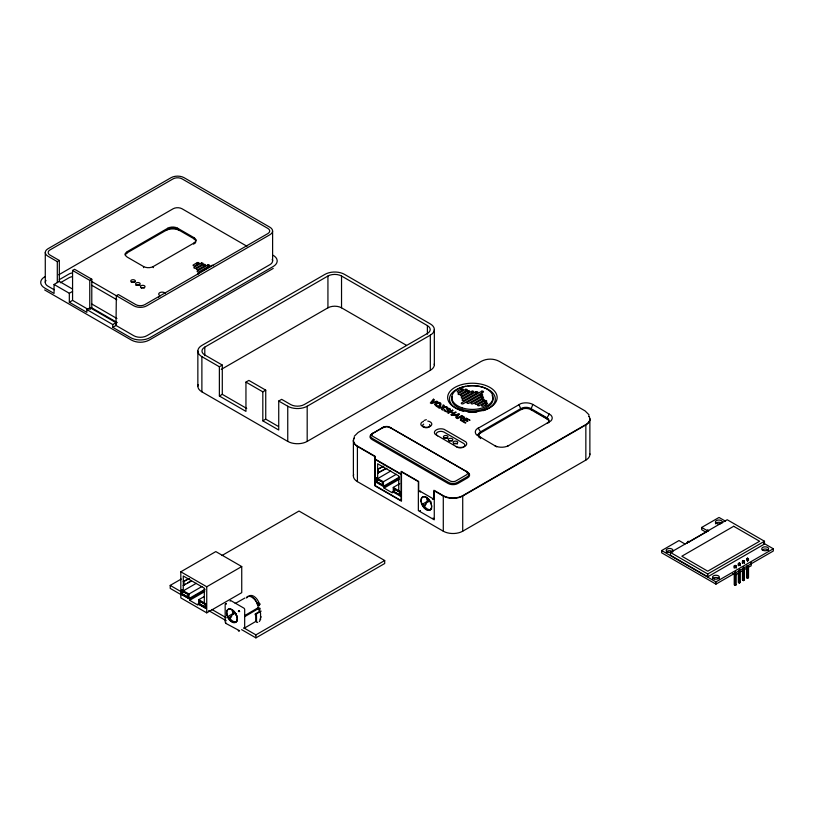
<?xml version="1.0" encoding="UTF-8"?>
<svg xmlns="http://www.w3.org/2000/svg" width="814" height="814" viewBox="0 0 814 814"><rect width="100%" height="100%" fill="white"/><g stroke="black" fill="none" stroke-linecap="round" stroke-linejoin="round"><path stroke-width="1.22" d="M239.224 611.019L239.692 611.64L238.848 611.019A1.19 0.692 -60 0 0 238.39 611.629L238.848 611.019M261.172 617.043L261.325 616.91M433.638 498.88L433.272 498.779A1.19 0.692 -60 0 0 432.804 499.389C433.73 498.199 433.893 499.674 433.547 498.697M687.108 543.284L687.525 541.829A5.26 3.032 60 0 1 687.799 541.514A2.177 1.252 60 0 1 688.135 541.33A1.618 0.936 60 0 1 688.654 541.452L689.132 541.91L708.577 530.677L708.099 530.219A1.618 0.936 60 0 0 707.58 530.107A2.177 1.252 60 0 0 707.244 530.301A5.26 3.032 60 0 0 706.959 530.606L706.694 531.145M687.27 543.345L687.647 542.032A4.925 2.849 60 0 1 687.942 541.697L688.145 541.575A1.404 0.814 60 0 1 688.675 541.646L689.132 541.91M239.133 610.948L238.878 611.121M244.668 627.787L244.027 628.133A1.19 0.692 60 0 0 244.668 627.787L244.688 609.564A1.19 0.692 60 0 0 243.844 608.109L230.983 600.681A1.19 0.692 60 0 0 230.138 601.17M261.202 611.182L260.877 611.121M428.49 500.864L428.296 500.091M226.038 623.371L225.977 623.412A1.19 0.692 -60 0 1 225.59 623.178L225.977 623.412M440.272 404.497C438.634 408.028 433.089 403.988 438.349 403.388A1.679 0.967 0 0 1 439.418 403.561L439.987 403.886M233.883 612.332L234.035 613.329M706.898 531.166L707.091 530.799A4.925 2.849 60 0 1 707.376 530.474M507.56 446.194L550.864 420.93A10.114 5.84 0 0 0 550.864 415.099L532.885 404.456L530.769 409.595L546.967 418.956A6.878 3.968 0 0 1 548.748 422.781M226.15 603.683L226.15 603.683A1.19 0.692 -60 0 0 225.692 604.303L226.15 603.469M420.563 491.442L420.563 491.442A1.19 0.692 -60 0 0 420.105 492.053L420.421 491.249M259.361 621.53L260.551 619.474L260.551 613.318A1.028 0.6 60 0 0 259.819 612.057M259.198 604.171L257.56 604.497M259.167 608.496L258.191 609.055M354.243 436.314L358.191 432.417L481.288 361.345C486.762 358.394 493.762 358.394 499.247 361.345L585.073 410.897L589.021 414.804M549.389 413.99L546.967 417.826A6.878 3.968 0 0 1 546.967 423.443M238.482 630.677L238.288 630.514A1.19 0.692 -60 0 0 238.675 630.738L239.56 630.728L225.824 623.382M433.781 518.559L432.702 518.264A1.19 0.692 -60 0 0 433.089 518.498L433.811 518.508L433.089 518.498M238.675 630.738L239.397 630.758M225.804 603.469L225.427 603.846L226.007 603.5M420.451 510.877L420.39 511.161A1.19 0.692 -60 0 1 420.004 510.938L420.38 510.754M183.415 590.781L181.563 589.896L181.563 594.413L189.621 599.073L204.752 590.343M377.828 478.53L375.976 477.655L375.976 482.173L384.045 486.823L399.165 478.093M373.514 432.855L372.7 433.465A4.803 2.768 0 0 0 372.7 436.233L450.6 481.216A4.803 2.768 0 0 0 455.402 481.216L466.88 474.593A4.803 2.768 0 0 0 466.88 471.815L466.056 471.204M424.165 420.431L426.322 419.668M532.885 404.456L530.962 403.612A10.114 5.84 0 0 0 520.848 403.612L476.648 429.131A10.114 5.84 0 0 0 476.648 434.961L496.744 446.825M273.239 268.427L149.298 340.038C143.813 342.989 136.813 342.989 131.339 340.038L44.648 289.947M249.125 596.092A8.466 4.894 60 0 1 259.269 603.622L257.519 604.649A8.496 4.904 60 0 0 252.157 597.334M244.831 615.537L258.252 607.651L259.147 608.16L259.147 611.66L255.128 614.021L255.128 614.774L258.14 613.003M244.688 616.656L259.147 608.16M244.393 628.133L255.83 621.418M91.799 281.552L133.832 305.82A9.168 5.291 0 0 0 146.795 305.82L269.922 234.727A9.168 5.291 0 0 0 269.922 227.248L184.056 177.676A9.168 5.291 0 0 0 171.093 177.676L47.965 248.758A9.168 5.291 0 0 0 47.965 256.247L57.306 261.64L59.33 260.47L59.33 281.42L72.405 288.97M58.781 274.786L173.117 208.771A6.309 3.643 0 0 1 182.031 208.771L246.988 246.276M87.902 309.228L72.568 300.376L72.568 270.452L74.593 269.281L91.789 279.212L91.789 307.855L117.297 322.588M59.31 279.629L69.027 274.023A6.878 3.968 0 0 1 72.11 272.995M44.729 276.821A13.746 7.937 0 0 0 44.729 288.044L54.06 293.437L54.06 284.462L59.33 281.42M60.389 282.753L69.027 277.757A6.878 3.968 0 0 1 72.11 276.729M193.783 243.152L153.276 266.534A6.878 3.968 0 0 1 143.559 266.534L127.35 257.183A6.878 3.968 0 0 1 127.35 251.567L167.857 228.185A6.878 3.968 0 0 1 177.574 228.185L193.783 237.535A6.878 3.968 0 0 1 193.783 243.152L193.783 244.271M124.939 254.09L167.857 229.304A6.878 3.968 0 0 1 177.574 229.304L196.194 240.059M72.568 270.452L89.764 280.382L91.789 279.212M54.06 284.462L69.322 293.274L72.568 291.402M69.322 293.274L69.322 302.248L72.568 300.376M69.322 302.248L86.854 312.373L86.854 309.585L90.089 307.723L90.089 309.218M91.789 307.855L89.764 309.025L89.764 280.382M197.364 262.566L193.213 264.967A1.15 0.661 0 0 0 194.77 265.873L198.921 263.471A1.15 0.661 0 0 0 197.364 262.566L197.364 265.069M201.414 263.034L194.017 267.307A1.15 0.661 0 0 0 195.584 268.213L202.981 263.94A1.15 0.661 0 0 0 201.414 263.034L201.414 265.537M203.846 264.438L196.449 268.712A1.15 0.661 0 0 0 198.016 269.617L205.403 265.344A1.15 0.661 0 0 0 203.846 264.438L203.846 266.931M207.896 264.906L197.263 271.052A1.15 0.661 0 0 0 198.82 271.947L209.452 265.812A1.15 0.661 0 0 0 207.896 264.906L207.896 267.399M86.854 309.585L112.77 324.552L116.015 322.68L116.015 325.468L133.832 335.755A9.168 5.291 0 0 0 146.795 335.755L269.922 264.662A9.168 5.291 0 0 0 272.212 259.391M112.77 324.552L112.77 327.33L116.015 325.468M204.792 355.677L204.792 347.11L327.93 276.027A9.626 5.556 0 0 1 341.534 276.027L427.401 325.6L427.401 334.167M198.117 384.666A13.746 7.937 0 0 0 201.882 391.829L287.749 441.402A13.746 7.937 0 0 0 307.183 441.402L430.321 370.309L430.321 335.144A13.746 7.937 0 0 0 430.321 323.921L344.454 274.338A13.746 7.937 0 0 0 325.01 274.338L201.882 345.431A13.746 7.937 0 0 0 201.882 356.654L219.373 366.758L222.293 365.069L222.293 394.352L246.734 408.465M221.286 369.393L327.93 307.824A9.626 5.556 0 0 1 341.534 307.824L406.481 345.329M219.373 366.758L219.373 396.031L222.293 394.352M219.373 396.031L245.95 411.375L245.95 382.102L248.86 380.413L265.74 390.16L265.74 419.149L278.469 426.505M245.95 382.102L262.82 391.839L265.74 390.16M262.82 391.839L262.82 420.838L278.734 430.026L278.734 401.027L281.654 399.338L290.659 404.548A9.626 5.556 0 0 0 304.273 404.548L427.401 333.455A9.626 5.556 0 0 0 427.401 325.6M262.82 420.838L265.74 419.149M278.734 401.027L287.749 406.227A13.746 7.937 0 0 0 307.183 406.227L430.321 335.144M461.538 388.858L457.387 391.249A1.15 0.661 0 0 0 458.954 392.155L463.105 389.753A1.15 0.661 0 0 0 461.538 388.858L461.538 391.351M465.598 389.316L458.201 393.589A1.15 0.661 0 0 0 459.768 394.495L467.155 390.221A1.15 0.661 0 0 0 465.598 389.316L465.598 391.819M468.019 390.72L460.632 394.994A1.15 0.661 0 0 0 462.199 395.899L469.586 391.626A1.15 0.661 0 0 0 468.019 390.72L468.019 393.223M472.069 391.188L461.436 397.334A1.15 0.661 0 0 0 463.003 398.229L473.636 392.094A1.15 0.661 0 0 0 472.069 391.188L472.069 393.681M476.129 391.656L462.25 399.664A1.15 0.661 0 0 0 463.817 400.569L477.686 392.562A1.15 0.661 0 0 0 476.129 391.656L476.129 394.149M481.796 391.188L461.436 402.94A1.15 0.661 0 0 0 463.003 403.846L483.363 392.094A1.15 0.661 0 0 0 481.796 391.188L481.796 393.681M480.982 394.464L467.114 402.472A1.15 0.661 0 0 0 468.681 403.378L482.549 395.37A1.15 0.661 0 0 0 480.982 394.464L480.982 396.957M481.796 396.805L471.164 402.94A1.15 0.661 0 0 0 472.731 403.846L483.363 397.71A1.15 0.661 0 0 0 481.796 396.805L481.796 399.298M180.82 571.794L215.812 551.587L241.738 566.554L241.738 592.653L206.736 612.85L180.82 597.893L180.82 571.794L206.736 586.762L241.738 566.554M482.6 399.145L475.213 403.408A1.15 0.661 0 0 0 476.78 404.314L484.167 400.05A1.15 0.661 0 0 0 482.6 399.145L482.6 401.638M485.032 400.549L477.645 404.812A1.15 0.661 0 0 0 479.212 405.718L486.599 401.444A1.15 0.661 0 0 0 485.032 400.549L485.032 403.042M485.846 402.879L481.695 405.28A1.15 0.661 0 0 0 483.262 406.186L487.413 403.785A1.15 0.661 0 0 0 485.846 402.879L485.846 405.382M181.196 594.739L170.207 588.39L170.207 585.398L181.217 579.049M221.947 555.524L299.003 511.039L384.707 560.52L384.707 563.512L255.911 637.871L241.626 629.629M191.453 581.094L183.333 585.408L183.333 581.664L188.645 578.5M383.73 466.341L377.665 469.363L383.068 466.249M189.316 578.581L183.333 581.664L183.252 575.997L204.314 588.156L204.314 603.032L205.993 604.008L198.85 599.643L204.222 596.55M185.409 584.106L183.252 585.358L183.252 590.872L196.286 583.292M187.566 582.865L190.812 580.993M386.935 468.233L377.665 473.107L385.226 468.742M181.563 589.896L189.031 593.976L201.913 586.538M375.976 477.655L383.445 481.725L396.326 474.287M182.295 591.178L188.288 594.393L188.126 597.354L182.295 593.986L182.295 591.178L188.288 594.393M376.709 478.927L382.712 482.153L382.549 485.113L376.709 481.746L376.709 478.927L382.712 482.153M390.71 471.052L377.665 478.632L377.665 463.756L398.728 475.915L398.728 490.791L400.417 491.758L393.264 487.403L399.705 483.679M181.563 594.413L189.031 598.534L205.128 589.244M182.295 593.986L188.288 597.262M375.976 482.173L376.139 477.564M376.709 481.746L382.712 485.022M399.542 476.994L383.445 486.294L383.445 481.725M189.621 599.073L189.621 600.305L204.752 591.575M384.045 486.823L384.045 488.064L399.165 479.334M477.706 434.615L523.066 408.425M199.43 601.017L205.423 604.334L205.26 607.244L199.43 603.876L199.43 601.017L205.26 604.436L205.26 607.244M393.844 488.766L399.837 492.094L399.674 495.004L393.844 491.636L393.844 488.766L399.674 492.185L399.674 495.004M199.43 603.876L205.423 607.152M393.844 491.636L399.837 494.902M189.621 600.305L197.934 605.097L197.934 603.866L205.993 608.516L206.156 603.917M400.569 491.666L400.417 496.275L400.417 491.758M423.005 506.227L423.005 503.846L427.513 501.251L427.014 499.908A7.387 4.263 60 0 1 426.607 497.323M257.397 604.578L259.269 603.622M353.652 439.285A13.746 7.937 0 0 0 357.407 446.448L374.908 456.552L374.908 485.826L401.475 501.17L401.475 471.896L418.355 481.634L418.355 510.632L434.269 519.82L434.269 490.822L443.284 496.021A13.746 7.937 0 0 0 462.718 496.021L585.846 424.939A13.746 7.937 0 0 0 589.814 418.549M243.824 627.899L255.911 634.879L384.707 560.52M353.652 474.46A13.746 7.937 0 0 0 357.407 481.623L443.284 531.196A13.746 7.937 0 0 0 462.718 531.196L585.846 460.103A13.746 7.937 0 0 0 589.814 453.713M763.532 543.141L773.3 548.778L773.3 551.027L715.944 584.137L661.67 552.808L661.67 550.559L679.008 540.547L684.981 543.996M705.667 532L701.688 529.7L701.688 527.452L719.027 517.45L725.539 521.204M670.502 552.472L727.207 519.739L764.468 541.249L764.468 544.057L707.763 576.79L670.502 555.28L670.502 552.472L707.763 573.992L764.468 541.249M734.238 568.152L734.238 565.903L735.215 565.343L736.182 565.903L736.182 568.152M738.349 565.781L738.349 563.532L739.326 562.973L740.302 563.532L740.302 565.781M742.47 563.4L742.47 561.151L743.436 560.592L744.413 561.151L744.413 563.4M734.889 565.537L735.53 565.537M739 563.156L739.651 563.156M743.121 560.785L743.762 560.785M747.232 558.404L747.883 558.404M734.238 565.903L735.215 566.473L736.182 565.903M738.349 563.532L739.326 564.092L740.302 563.532M742.47 561.151L743.436 561.721L744.413 561.151M661.67 550.559L715.944 581.898L773.3 548.778M732.641 573.717L735.5 574.908L738.807 572.995L738.807 570.156M738.807 572.527L742.917 570.624L742.917 567.785M742.917 570.156L747.038 568.243L747.038 565.404M747.038 567.775L751.149 565.872L751.149 562.311M734.889 585.174L735.53 585.174M739 582.804L739.651 582.804M743.121 580.423L743.762 580.423M734.238 574.023L734.238 584.798L735.215 585.368L736.182 584.798L736.182 574.023M738.349 572.853L738.349 582.427L739.326 582.987L740.302 582.427L740.302 571.652M742.47 570.472L742.47 580.046L743.436 580.616L744.413 580.046L744.413 568.08M746.58 568.101L746.58 577.675L747.557 578.235L748.524 577.675L748.524 565.699M235.185 603.5L244.963 597.985M226.007 603.693L226.241 603.51M165.741 230.535L167.664 229.68A10.114 5.84 0 0 1 177.767 229.68L179.701 230.535M508.587 445.604L506.654 446.459A10.114 5.84 0 0 1 496.55 446.459L494.627 445.604M225.987 623.178L226.15 623.178M589.814 418.172A13.746 7.937 0 0 1 585.846 424.562L462.718 495.655A13.746 7.937 0 0 1 443.284 495.655L433.943 490.262L433.943 499.236L433.526 498.901M377.665 469.363L378.398 469.413L378.398 473.158L377.665 473.107M183.333 581.664L183.984 581.664L183.984 585.408L183.333 585.408M455.84 446.408L457.071 446.957A6.431 3.714 0 0 0 464.835 446.367A6.431 3.714 0 0 0 465.862 441.88L444.068 429.293A6.431 3.714 0 0 0 436.304 429.884A6.431 3.714 0 0 0 435.276 434.371L457.051 447.11M530.626 409.055L532.794 410.297M534.951 411.548L537.108 412.79M539.275 414.041L547.914 419.027M701.688 527.452L707.661 530.901M747.883 578.052L746.58 577.675M739.326 581.868L740.302 582.427M735.215 584.238L736.182 584.798M59.33 260.47L49.99 255.077A6.309 3.643 0 0 1 49.99 249.929L173.117 178.846A6.309 3.643 0 0 1 182.031 178.846L267.877 228.429A6.309 3.643 0 0 1 267.877 233.577L144.77 304.65A6.309 3.643 0 0 1 135.857 304.65L118.356 294.546L116.341 295.716L116.015 324.176M91.799 285.297L116.819 299.745M222.293 365.069L204.792 354.975A9.626 5.556 0 0 1 204.792 347.11M433.943 499.236L418.681 490.425L418.681 481.45L401.16 471.337L401.16 474.114L375.234 459.147L375.234 456.369L357.407 446.072A13.746 7.937 0 0 1 353.652 438.919M91.941 304.08L116.962 318.528M89.764 307.529L116.341 322.873M54.192 289.774L47.965 286.182A9.168 5.291 0 0 1 45.981 280.413M112.77 327.33L130.596 337.627A13.746 7.937 0 0 0 150.03 337.627L273.168 266.534A13.746 7.937 0 0 0 273.168 255.311M400.569 496.184L392.348 491.615L392.348 492.857L384.045 488.064M258.15 602.798L259.819 603.764A1.028 0.6 0 0 1 259.819 604.599L258.862 605.158A1.028 0.6 0 0 1 257.58 605.24M259.167 608.984L259.758 609.32L259.758 612.515L259.432 611.955M259.9 619.098L260.551 619.474M257.692 622.496L255.85 621.438L255.769 615.14M170.207 585.398L181.196 591.747M211.955 609.503L226.241 617.755M206.156 608.424L198.85 604.212L198.85 599.643M208.659 610.602L226.241 620.746M708.577 530.677L708.119 530.423A1.425 0.824 60 0 0 707.61 530.321M478.123 428.011L480.545 431.858A6.878 3.968 0 0 0 480.545 437.474L480.545 438.593M518.925 404.456L521.041 409.595A6.878 3.968 0 0 1 530.769 409.595M747.852 565.404L747.852 567.775M747.557 558.597L747.557 561.589M747.557 567.46L747.557 578.235M743.731 566.595L743.731 570.156M743.436 560.968L743.436 561.721M743.436 569.841L743.436 580.616M739.621 568.976L739.621 572.527M739.326 563.349L739.326 564.092M739.326 572.211L739.326 582.987M735.5 571.347L735.5 574.908M735.215 565.72L735.215 566.473M735.215 574.592L735.215 585.368M734.696 572.537L734.696 574.908M715.944 581.898L715.944 584.137M707.763 573.992L707.763 576.79M589.875 419.322L589.875 454.497M585.846 424.939L585.846 460.103M546.967 418.956L546.967 417.826L530.769 408.475A6.878 3.968 0 0 0 521.041 408.475L480.545 431.858L480.545 432.977A6.878 3.968 0 0 0 479.446 437.769M462.718 496.021L462.718 531.196M443.284 496.021L443.284 531.196M434.34 329.528L434.34 364.703M394.007 488.675L394.007 491.544M393.264 487.403L393.264 491.961M382.549 482.244L382.549 485.113M376.872 478.836L376.872 481.654M357.407 446.448L357.407 481.623M353.388 440.842L353.388 476.007M341.534 276.027L341.534 307.824M327.93 276.027L327.93 307.824M307.183 406.227L307.183 441.402M287.749 406.227L287.749 441.402M272.609 230.993L272.609 260.928M259.167 603.561L259.167 605.728M256.502 621.815L256.502 615.659A1.028 0.6 60 0 0 255.769 614.397M255.911 634.879L255.911 637.871M225.163 604.446L225.163 622.252M206.736 586.762L206.736 612.85M205.993 604.008L205.993 608.516M201.882 356.654L201.882 391.829M199.593 600.915L199.593 603.784M197.853 351.038L197.853 386.212M193.783 237.535L193.783 238.665A6.878 3.968 0 0 1 194.872 243.447M189.031 593.976L189.031 598.534M188.126 594.495L188.126 597.354M182.458 591.076L182.458 593.894M181.726 589.804L181.726 594.322M177.574 228.185L177.574 229.304M167.857 228.185L167.857 229.304M153.276 266.534L153.276 267.653M143.559 266.534L143.559 267.653M127.35 251.567L127.35 252.696A6.878 3.968 0 0 0 125.336 255.494M57.306 261.64L57.306 282.59M45.279 252.503L45.279 282.438M434.279 363.919A13.746 7.937 0 0 1 430.321 370.309M237.23 621.082A7.387 4.263 60 0 1 228.592 616.096L233.099 613.491L232.601 612.148A7.387 4.263 60 0 1 232.194 609.574M246.611 597.995A8.496 4.904 60 0 1 248.331 596.56M249.501 596.418A8.496 4.904 60 0 1 250.793 596.682M258.465 609.564A1.028 0.6 0 0 0 258.862 609.421L259.819 608.872A1.028 0.6 0 0 0 260.063 608.251M236.813 615.537A1.343 0.773 -60 0 1 236.019 615.079A1.343 0.773 -60 0 1 236.528 613.634M234.045 614.061A1.343 0.773 -60 0 1 233.384 613.4A1.343 0.773 -60 0 1 234.045 611.975M246.632 597.354A8.852 5.108 60 0 1 253.612 598.117A8.852 5.108 60 0 1 258.252 607.651M229.416 618.844A1.994 1.15 -60 0 1 230.016 617.612A21.856 12.617 -60 0 1 234.218 613.105M230.362 618.05A20.94 12.088 -60 0 1 231.644 616.493M135.897 285.419A2.289 1.323 0 0 1 139.866 285.419M131.4 282.346A2.289 1.323 0 0 1 134.646 282.346M141.127 287.953A2.289 1.323 0 0 1 144.363 287.953M213.624 265.781A1.15 0.661 0 0 0 211.945 265.374L198.067 273.382A1.15 0.661 0 0 0 198.25 274.186M158.598 297.293A3.663 2.116 0 0 1 158.964 296.784M160.419 295.818A3.439 1.984 0 0 1 160.043 292.521A3.439 1.984 0 0 1 165.456 293.589M748.493 559.645A1.028 0.6 0 0 1 748.147 560.388L747.669 560.49A1.028 0.6 0 0 1 746.845 559.472M744.372 562.026A1.028 0.6 0 0 1 744.037 562.759L743.457 562.871A1.028 0.6 0 0 1 742.806 561.802M739.57 564.071A1.028 0.6 0 0 1 739.916 565.14L739.336 565.252A1.028 0.6 0 0 1 738.695 564.183M735.449 566.452A1.028 0.6 0 0 1 735.805 567.511L735.327 567.623A1.028 0.6 0 0 1 734.666 566.524M762.291 549.969A3.439 1.984 0 0 1 765.842 549.074A3.439 1.984 0 0 1 768.579 550.661M712.677 578.856A3.439 1.984 0 0 1 715.903 577.482A3.439 1.984 0 0 1 719.189 578.805M721.642 523.137A3.439 1.984 0 0 1 715.76 522.903A3.439 1.984 0 0 1 718.894 520.024A3.439 1.984 0 0 1 721.815 522.975M715.465 523.829A3.439 1.984 0 0 1 718.101 522.313A3.439 1.984 0 0 1 721.591 523.076M666.249 552.177A3.439 1.984 0 0 1 669.352 550.702A3.439 1.984 0 0 1 672.751 551.943M439.835 403.805A1.679 0.967 0 0 1 440.13 404.416M431.644 508.831A7.387 4.263 60 0 1 423.005 503.846M431.227 503.286A1.343 0.773 -60 0 1 430.433 502.838A1.343 0.773 -60 0 1 430.942 501.383M428.459 501.821A1.343 0.773 -60 0 1 427.808 501.159A1.343 0.773 -60 0 1 428.459 499.725M423.829 506.603A1.994 1.15 -60 0 1 424.43 505.372A21.856 12.617 -60 0 1 428.632 500.864M424.776 505.809A20.94 12.088 -60 0 1 426.058 504.253M382.204 427.838A6.186 3.571 0 0 1 388.176 426.912M389.672 427.269A6.186 3.571 0 0 1 390.944 427.838M588.827 416.29A13.746 7.937 0 0 1 589.285 417.022M353.978 438.532A13.746 7.937 0 0 1 354.436 437.8M588.827 415.913A13.746 7.937 0 0 1 589.611 417.399M353.978 438.156A13.746 7.937 0 0 1 354.436 437.423M384.798 427.279A6.878 3.968 0 0 0 381.715 428.306L371.998 433.913A6.878 3.968 0 0 0 371.998 439.529L448.138 483.496A6.878 3.968 0 0 0 457.865 483.496L467.582 477.879A6.878 3.968 0 0 0 467.582 472.262L391.432 428.306A6.878 3.968 0 0 0 388.349 427.279M443.722 438.4A2.289 1.323 0 0 1 447.69 438.4M448.952 440.934A2.289 1.323 0 0 1 452.187 440.934M453.449 444.017A2.289 1.323 0 0 1 454.283 443.528L454.833 443.396A2.289 1.323 0 0 1 457.417 444.017M492.918 397.853A20.625 11.905 0 0 1 471.387 410.907A20.625 11.905 0 0 1 452.177 396.693M492.134 395.563A20.625 11.905 0 0 1 492.623 396.693M467.928 386.039A22.914 13.228 0 0 1 493.976 394.556A22.914 13.228 0 0 1 483.201 410.683M476.872 411.986A22.914 13.228 0 0 1 467.928 411.986M463.634 411.233A22.914 13.228 0 0 1 449.511 398.361A22.914 13.228 0 0 1 465.75 386.355M423.148 426.811A3.663 2.116 0 0 1 423.728 426.373M437.606 435.877A4.579 2.646 0 0 1 437.606 432.142A4.579 2.646 0 0 1 444.088 432.142L463.532 443.365A4.579 2.646 0 0 1 463.532 447.11M462.586 447.527A4.579 2.646 0 0 1 457.997 447.527M429.497 424.562A3.663 2.116 0 0 1 428.418 427.35A3.663 2.116 0 0 1 423.514 426.984A3.663 2.116 0 0 1 423.728 424.125M427.747 421.052A5.515 3.185 0 0 1 431.094 425.712A5.515 3.185 0 0 1 422.415 426.373A5.515 3.185 0 0 1 423.565 421.367M449.806 409.422L449.45 410.012L450.101 410.337L450.193 408.791L447.619 407.987A1.709 0.987 0 0 0 446.459 408.465C449.562 412.617 444.932 412.006 444.546 409.32L444.068 410.694L446.662 411.925L448.646 411.111L447.385 408.587L449.806 409.422M461.752 418.793L461.172 420.685L460.378 420.228L460.938 418.65L460.449 417.826L459.717 417.399L457.59 418.62L456.959 418.254L461.742 415.496L464.702 417.358L463.99 418.589A1.659 0.956 0 0 1 462.718 418.742L461.752 418.793M434.645 404.375C440.801 412.922 445.024 397.303 434.645 404.375M463.919 417.613L462.718 418.264L460.266 417.083L461.843 416.168L463.919 417.613M443.538 407.733L442.714 410.093L441.554 409.422L442.144 407.855L439.428 408.201L438.268 407.529L442.399 407.031L443.203 404.863L444.332 405.514L443.752 406.949L446.225 406.603L447.344 407.254L443.538 407.733M135.236 281.379L135.012 281.695A2.289 1.323 0 0 1 131.146 281.797A2.289 1.323 0 0 1 132.621 279.731A2.289 1.323 0 0 1 135.236 281.379M459.269 414.072L456.44 417.958L455.728 417.541L456.613 416.392L454.619 415.232L451.974 415.374L459.269 414.072M457.753 414.926L456.929 415.974L455.311 415.038L458.414 414.153L457.753 414.926M433.404 399.206L430.331 402.95L431.359 403.541L437.851 401.77L436.823 401.18L432.122 402.543L434.442 399.806L433.404 399.206M383.109 427.309L372.476 433.445A6.186 3.571 0 0 0 372.476 438.502L448.626 482.458A6.186 3.571 0 0 0 457.376 482.458L467.094 476.851A6.186 3.571 0 0 0 467.094 471.794L388.97 426.841A4.803 2.768 0 0 0 384.177 426.841L383.109 427.309M452.472 410.154L447.69 412.912L448.331 413.278L450.58 411.976L453.062 413.41L450.814 414.713L451.444 415.069L456.227 412.311L455.586 411.945L453.632 413.085L451.139 411.65L453.103 410.51L452.472 410.154M466.564 418.284L461.782 421.042L465.354 423.107L465.913 422.781L462.983 421.082L464.611 420.146L467.816 421.347L465.17 419.821L466.636 418.976L470.014 420.278L466.564 418.284M733.689 526.282L681.847 556.216L707.763 571.184L759.615 541.249L733.689 526.282M747.557 558.221L746.58 558.78L747.557 559.34L748.524 558.78L747.557 558.221M401.16 474.511L375.234 459.544L375.234 485.643L401.16 500.61L401.16 474.511M226.811 613.176A7.387 4.263 60 0 0 234.992 622.384A7.387 4.263 60 0 0 234.259 611.548A7.387 4.263 60 0 0 226.811 613.176M226.485 613.196A7.621 4.396 60 0 0 234.92 622.679A7.621 4.396 60 0 0 234.167 611.507A7.621 4.396 60 0 0 226.485 613.196M141.595 287.79A2.289 1.323 0 0 0 145.034 286.65A2.289 1.323 0 0 0 141.595 285.5A2.289 1.323 0 0 0 141.595 287.79M136.742 284.981A2.289 1.323 0 0 0 140.171 283.842A2.289 1.323 0 0 0 136.742 282.692A2.289 1.323 0 0 0 136.742 284.981M763.44 550.488A3.439 1.984 0 0 0 768.64 548.799A3.439 1.984 0 0 0 763.522 547.049A3.439 1.984 0 0 0 763.44 550.488M714.193 578.917A3.439 1.984 0 0 0 719.383 577.238A3.439 1.984 0 0 0 714.265 575.488A3.439 1.984 0 0 0 714.193 578.917M667.816 552.146A3.439 1.984 0 0 0 673.005 550.468A3.439 1.984 0 0 0 667.887 548.707A3.439 1.984 0 0 0 667.816 552.146M421.225 500.936A7.387 4.263 60 0 0 429.405 510.134A7.387 4.263 60 0 0 428.673 499.297A7.387 4.263 60 0 0 421.225 500.936M420.909 500.946A7.621 4.396 60 0 0 429.334 510.439A7.621 4.396 60 0 0 428.581 499.267A7.621 4.396 60 0 0 420.909 500.946M449.42 440.771A2.289 1.323 0 0 0 452.859 439.621A2.289 1.323 0 0 0 449.42 438.481A2.289 1.323 0 0 0 449.42 440.771M454.283 443.579A2.289 1.323 0 0 0 457.722 442.429A2.289 1.323 0 0 0 454.283 441.28A2.289 1.323 0 0 0 454.283 443.579M444.566 437.963A2.289 1.323 0 0 0 448.005 436.813A2.289 1.323 0 0 0 444.566 435.673A2.289 1.323 0 0 0 444.566 437.963M462.087 407.824A20.625 11.905 0 0 0 493.019 397.517A20.625 11.905 0 0 0 462.087 387.21A20.625 11.905 0 0 0 462.087 407.824M457.987 409.137A24.746 14.286 0 0 0 497.028 398.921A24.746 14.286 0 0 0 462.189 384.503A24.746 14.286 0 0 0 457.987 409.137"/></g></svg>
